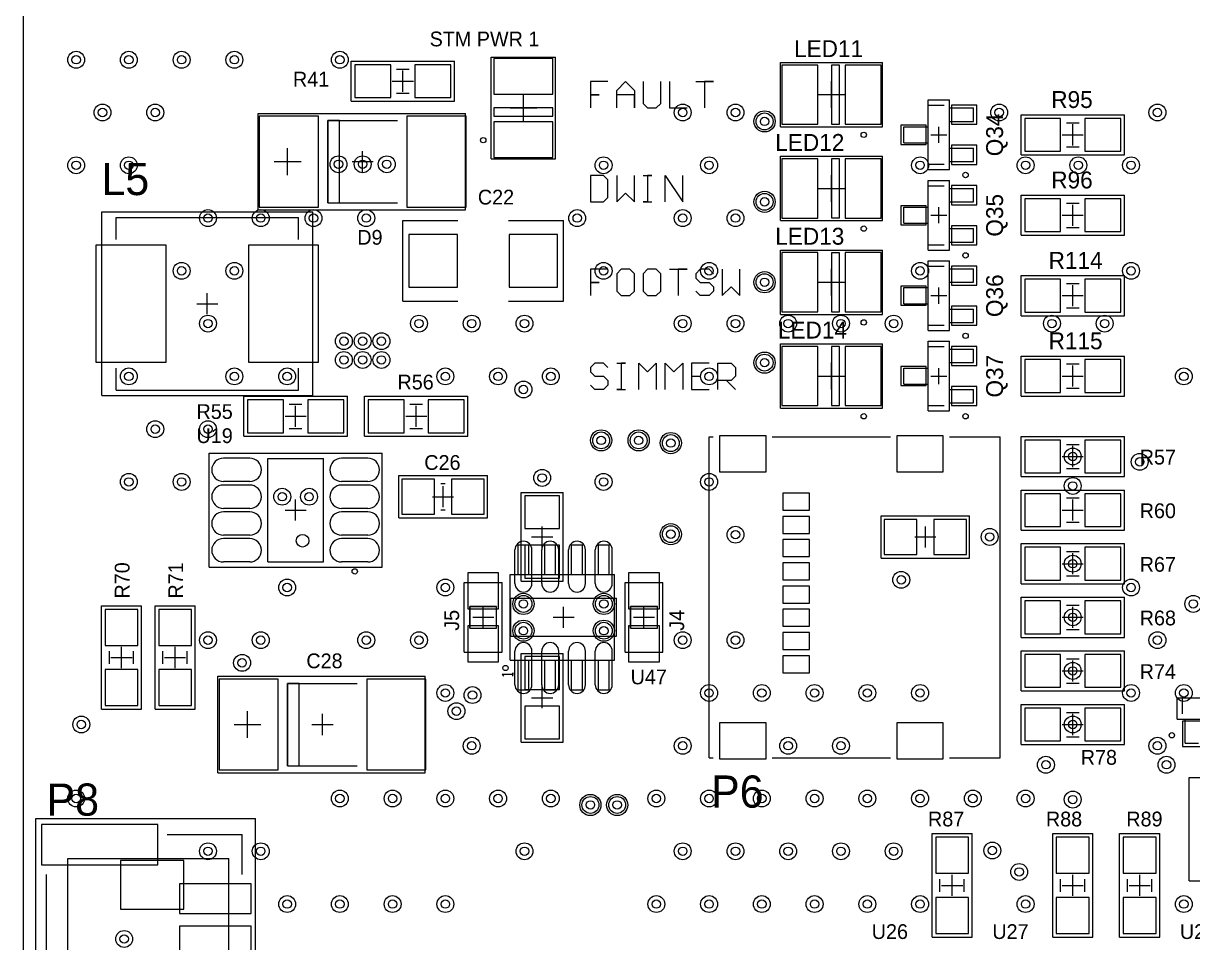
# Model space of a CAD drawing. Header units: millimetres. Extents: x 52 to 245, y 27 to 183.
# Drawn here: x 52.5 to 107.9, y 93.2 to 136.7 of the extents above; entities that cross this region are included whole.
import ezdxf

# ---------------------------------------------------------------- set-up
doc = ezdxf.new("R2010")
doc.units = ezdxf.units.MM
for name, color, linetype in [('BottomSolder', 6, 'Continuous'), ('Mechanical15', 56, 'Continuous'), ('MultiLayer', 9, 'Continuous'), ('TopOverlay', 2, 'Continuous'), ('TopSolder', 216, 'Continuous'), ('ViaHoleLayer', 16, 'Continuous')]:
    doc.layers.add(name, color=color, linetype=linetype)

msp = doc.modelspace()

# ---------------------------------------------------------------- linework, layer by layer
at = {"layer": 'BottomSolder'}
for p, q in [((77.916, 114.347), (76.262, 114.347)), ((76.262, 114.347), (76.262, 112.793)), ((77.916, 112.793), (77.916, 114.347)), ((94.852, 113.222), (93.298, 113.222)), ((93.298, 113.222), (93.298, 111.568)), ((94.852, 111.568), (94.852, 113.222)), ((97.202, 113.222), (95.648, 113.222)), ((95.648, 113.222), (95.648, 111.568)), ((97.202, 111.568), (97.202, 113.222)), ((76.262, 112.793), (77.916, 112.793)), ((77.916, 111.997), (76.262, 111.997)), ((76.262, 111.997), (76.262, 110.443)), ((77.916, 110.443), (77.916, 111.997)), ((93.298, 111.568), (94.852, 111.568)), ((95.648, 111.568), (97.202, 111.568)), ((76.262, 110.443), (77.916, 110.443)), ((76.262, 106.727), (76.262, 105.173)), ((77.916, 106.727), (76.262, 106.727)), ((77.916, 105.173), (77.916, 106.727)), ((76.262, 105.173), (77.916, 105.173)), ((76.262, 104.377), (76.262, 102.823)), ((77.916, 104.377), (76.262, 104.377)), ((77.916, 102.823), (77.916, 104.377)), ((76.262, 102.823), (77.916, 102.823)), ((60.112, 97.067), (57.108, 97.067)), ((57.108, 97.067), (57.108, 94.763)), ((60.112, 94.763), (60.112, 97.067)), ((57.108, 94.763), (60.112, 94.763))]:
    msp.add_line(p, q, dxfattribs=at)
for centre in [(87.63, 132.08), (87.63, 128.27), (87.63, 124.46), (87.63, 120.65), (79.883, 116.967), (81.661, 116.967), (83.185, 116.84), (83.185, 112.522), (76.2, 109.22), (80.01, 109.22), (76.2, 107.95), (80.01, 107.95), (79.375, 99.695), (80.645, 99.695)]:
    msp.add_circle(centre, 0.502, dxfattribs=at)
at = {"layer": 'Mechanical15'}
for p, q in [((52.5, 27), (52.5, 183.5)), ((68.035, 133.035), (68.035, 134.935)), ((68.035, 134.935), (72.935, 134.935)), ((72.935, 133.035), (72.935, 134.935)), ((74.676, 130.302), (74.676, 135.128)), ((74.676, 135.128), (77.724, 135.128)), ((77.724, 130.302), (77.724, 135.128)), ((88.392, 131.826), (88.392, 134.874)), ((88.392, 134.874), (93.218, 134.874)), ((93.218, 131.826), (93.218, 134.874)), ((70.485, 133.485), (70.485, 134.485)), ((69.985, 133.985), (70.985, 133.985)), ((90.805, 132.715), (90.805, 133.985)), ((68.035, 133.035), (72.935, 133.035)), ((76.2, 132.08), (76.2, 133.35)), ((90.17, 133.35), (91.44, 133.35)), ((95.377, 129.794), (95.377, 133.096)), ((95.377, 133.096), (96.393, 133.096)), ((96.393, 129.794), (96.393, 133.096)), ((63.627, 127.889), (63.627, 132.461)), ((63.627, 132.461), (73.455, 132.461)), ((73.455, 127.889), (73.455, 132.461)), ((75.565, 132.715), (76.835, 132.715)), ((96.393, 132.715), (97.536, 132.715)), ((97.536, 132.08), (97.536, 132.715)), ((96.393, 132.08), (97.536, 132.08)), ((99.785, 132.395), (104.685, 132.395)), ((99.785, 130.495), (99.785, 132.395)), ((102.235, 130.945), (102.235, 131.945)), ((104.685, 130.495), (104.685, 132.395)), ((88.392, 131.826), (93.218, 131.826)), ((94.234, 131.826), (95.377, 131.826)), ((94.234, 131.064), (94.234, 131.826)), ((95.504, 131.445), (96.266, 131.445)), ((95.885, 131.064), (95.885, 131.826)), ((101.735, 131.445), (102.735, 131.445)), ((65.024, 129.54), (65.024, 130.81)), ((94.234, 131.064), (95.377, 131.064)), ((96.393, 130.81), (97.536, 130.81)), ((97.536, 130.175), (97.536, 130.81)), ((68.58, 129.675), (68.58, 130.675)), ((74.676, 130.302), (77.724, 130.302)), ((88.392, 127.381), (88.392, 130.429)), ((88.392, 130.429), (93.218, 130.429)), ((93.218, 127.381), (93.218, 130.429)), ((99.785, 130.495), (104.685, 130.495)), ((64.389, 130.175), (65.659, 130.175)), ((68.08, 130.175), (69.08, 130.175)), ((95.377, 129.794), (96.393, 129.794)), ((96.393, 130.175), (97.536, 130.175)), ((90.805, 128.27), (90.805, 129.54)), ((95.377, 129.286), (96.393, 129.286)), ((95.377, 125.984), (95.377, 129.286)), ((96.393, 125.984), (96.393, 129.286)), ((90.17, 128.905), (91.44, 128.905)), ((96.393, 128.905), (97.536, 128.905)), ((97.536, 128.27), (97.536, 128.905)), ((99.785, 128.585), (104.685, 128.585)), ((99.785, 126.685), (99.785, 128.585)), ((104.685, 126.685), (104.685, 128.585)), ((94.234, 127.254), (94.234, 128.016)), ((94.234, 128.016), (95.377, 128.016)), ((95.885, 127.254), (95.885, 128.016)), ((96.393, 128.27), (97.536, 128.27)), ((102.235, 127.135), (102.235, 128.135)), ((56.214, 119.094), (56.214, 127.794)), ((56.214, 127.794), (66.214, 127.794)), ((63.627, 127.889), (73.455, 127.889)), ((66.214, 119.094), (66.214, 127.794)), ((95.504, 127.635), (96.266, 127.635)), ((101.735, 127.635), (102.735, 127.635)), ((88.392, 127.381), (93.218, 127.381)), ((94.234, 127.254), (95.377, 127.254)), ((96.393, 127), (97.536, 127)), ((97.536, 126.365), (97.536, 127)), ((96.393, 126.365), (97.536, 126.365)), ((99.785, 126.685), (104.685, 126.685)), ((88.392, 122.936), (88.392, 125.984)), ((88.392, 125.984), (93.218, 125.984)), ((93.218, 122.936), (93.218, 125.984)), ((95.377, 125.984), (96.393, 125.984)), ((95.377, 122.174), (95.377, 125.476)), ((95.377, 125.476), (96.393, 125.476)), ((96.393, 122.174), (96.393, 125.476)), ((90.805, 123.825), (90.805, 125.095)), ((96.393, 125.095), (97.536, 125.095)), ((97.536, 124.46), (97.536, 125.095)), ((99.785, 124.775), (104.685, 124.775)), ((99.785, 122.875), (99.785, 124.775)), ((104.685, 122.875), (104.685, 124.775)), ((90.17, 124.46), (91.44, 124.46)), ((94.234, 124.206), (95.377, 124.206)), ((94.234, 123.444), (94.234, 124.206)), ((95.885, 123.444), (95.885, 124.206)), ((96.393, 124.46), (97.536, 124.46)), ((102.235, 123.325), (102.235, 124.325)), ((61.214, 122.944), (61.214, 123.944)), ((95.504, 123.825), (96.266, 123.825)), ((101.735, 123.825), (102.735, 123.825)), ((60.714, 123.444), (61.714, 123.444)), ((94.234, 123.444), (95.377, 123.444)), ((96.393, 123.19), (97.536, 123.19)), ((97.536, 122.555), (97.536, 123.19)), ((88.392, 122.936), (93.218, 122.936)), ((96.393, 122.555), (97.536, 122.555)), ((99.785, 122.875), (104.685, 122.875)), ((95.377, 122.174), (96.393, 122.174)), ((88.392, 118.491), (88.392, 121.539)), ((88.392, 121.539), (93.218, 121.539)), ((93.218, 118.491), (93.218, 121.539)), ((95.377, 121.666), (96.393, 121.666)), ((95.377, 118.364), (95.377, 121.666)), ((96.393, 118.364), (96.393, 121.666)), ((96.393, 121.285), (97.536, 121.285)), ((97.536, 120.65), (97.536, 121.285)), ((99.785, 120.965), (104.685, 120.965)), ((99.785, 119.065), (99.785, 120.965)), ((104.685, 119.065), (104.685, 120.965)), ((90.805, 119.38), (90.805, 120.65)), ((94.234, 119.634), (94.234, 120.396)), ((94.234, 120.396), (95.377, 120.396)), ((95.885, 119.634), (95.885, 120.396)), ((96.393, 120.65), (97.536, 120.65)), ((102.235, 119.515), (102.235, 120.515)), ((90.17, 120.015), (91.44, 120.015)), ((95.504, 120.015), (96.266, 120.015)), ((101.735, 120.015), (102.735, 120.015)), ((94.234, 119.634), (95.377, 119.634)), ((96.393, 119.38), (97.536, 119.38)), ((97.536, 118.745), (97.536, 119.38)), ((56.214, 119.094), (66.214, 119.094)), ((62.955, 117.16), (62.955, 119.06)), ((62.955, 119.06), (67.855, 119.06)), ((65.405, 117.61), (65.405, 118.61)), ((67.855, 117.16), (67.855, 119.06)), ((68.67, 117.16), (68.67, 119.06)), ((68.67, 119.06), (73.57, 119.06)), ((71.12, 117.61), (71.12, 118.61)), ((73.57, 117.16), (73.57, 119.06)), ((96.393, 118.745), (97.536, 118.745)), ((99.785, 119.065), (104.685, 119.065)), ((64.905, 118.11), (65.905, 118.11)), ((70.62, 118.11), (71.62, 118.11)), ((88.392, 118.491), (93.218, 118.491)), ((95.377, 118.364), (96.393, 118.364)), ((62.955, 117.16), (67.855, 117.16)), ((68.67, 117.16), (73.57, 117.16)), ((99.785, 115.255), (99.785, 117.155)), ((99.785, 117.155), (104.685, 117.155)), ((104.685, 115.255), (104.685, 117.155)), ((102.235, 115.705), (102.235, 116.705)), ((61.305, 110.965), (61.305, 116.365)), ((61.305, 116.365), (69.505, 116.365)), ((69.505, 110.965), (69.505, 116.365)), ((101.735, 116.205), (102.735, 116.205)), ((70.29, 115.3), (74.49, 115.3)), ((70.29, 113.3), (70.29, 115.3)), ((74.49, 113.3), (74.49, 115.3)), ((72.39, 113.8), (72.39, 114.8)), ((99.785, 115.255), (104.685, 115.255)), ((65.405, 113.165), (65.405, 114.165)), ((71.89, 114.3), (72.89, 114.3)), ((76.089, 114.495), (78.089, 114.495)), ((76.089, 110.295), (76.089, 114.495)), ((78.089, 110.295), (78.089, 114.495)), ((99.785, 112.715), (99.785, 114.615)), ((99.785, 114.615), (104.685, 114.615)), ((102.235, 113.165), (102.235, 114.165)), ((104.685, 112.715), (104.685, 114.615)), ((64.905, 113.665), (65.905, 113.665)), ((101.735, 113.665), (102.735, 113.665)), ((70.29, 113.3), (74.49, 113.3)), ((93.15, 113.395), (97.35, 113.395)), ((93.15, 111.395), (93.15, 113.395)), ((97.35, 111.395), (97.35, 113.395)), ((77.089, 111.895), (77.089, 112.895)), ((95.25, 111.895), (95.25, 112.895)), ((99.785, 112.715), (104.685, 112.715)), ((75.946, 112.014), (76.454, 112.014)), ((75.946, 110.617), (75.946, 112.014)), ((76.454, 110.617), (76.454, 112.014)), ((76.589, 112.395), (77.589, 112.395)), ((77.216, 112.014), (77.724, 112.014)), ((77.216, 110.617), (77.216, 112.014)), ((77.724, 110.617), (77.724, 112.014)), ((78.486, 112.014), (78.994, 112.014)), ((78.486, 110.617), (78.486, 112.014)), ((78.994, 110.617), (78.994, 112.014)), ((79.756, 112.014), (80.264, 112.014)), ((79.756, 110.617), (79.756, 112.014)), ((80.264, 110.617), (80.264, 112.014)), ((94.75, 112.395), (95.75, 112.395)), ((99.785, 110.175), (99.785, 112.075)), ((99.785, 112.075), (104.685, 112.075)), ((104.685, 110.175), (104.685, 112.075)), ((93.15, 111.395), (97.35, 111.395)), ((102.235, 110.625), (102.235, 111.625)), ((61.305, 110.965), (69.505, 110.965)), ((101.735, 111.125), (102.735, 111.125)), ((75.565, 106.553), (75.565, 110.617)), ((75.565, 110.617), (80.518, 110.617)), ((76.089, 110.295), (78.089, 110.295)), ((80.518, 106.553), (80.518, 110.617)), ((73.395, 110.235), (75.195, 110.235)), ((73.395, 106.935), (73.395, 110.235)), ((75.195, 106.935), (75.195, 110.235)), ((81.015, 110.235), (82.815, 110.235)), ((81.015, 106.935), (81.015, 110.235)), ((82.815, 106.935), (82.815, 110.235)), ((99.785, 110.175), (104.685, 110.175)), ((99.785, 107.635), (99.785, 109.535)), ((99.785, 109.535), (104.685, 109.535)), ((104.685, 107.635), (104.685, 109.535)), ((56.2, 109.13), (58.1, 109.13)), ((56.2, 104.23), (56.2, 109.13)), ((58.1, 104.23), (58.1, 109.13)), ((58.74, 109.13), (60.64, 109.13)), ((58.74, 104.23), (58.74, 109.13)), ((60.64, 104.23), (60.64, 109.13)), ((74.295, 108.085), (74.295, 109.085)), ((78.105, 108.085), (78.105, 109.085)), ((81.915, 108.085), (81.915, 109.085)), ((102.235, 108.085), (102.235, 109.085)), ((73.795, 108.585), (74.795, 108.585)), ((77.605, 108.585), (78.605, 108.585)), ((81.415, 108.585), (82.415, 108.585)), ((101.735, 108.585), (102.735, 108.585)), ((99.785, 107.635), (104.685, 107.635)), ((57.15, 106.18), (57.15, 107.18)), ((59.69, 106.18), (59.69, 107.18)), ((99.785, 105.095), (99.785, 106.995)), ((99.785, 106.995), (104.685, 106.995)), ((104.685, 105.095), (104.685, 106.995)), ((56.65, 106.68), (57.65, 106.68)), ((59.19, 106.68), (60.19, 106.68)), ((73.395, 106.935), (75.195, 106.935)), ((75.565, 106.553), (80.518, 106.553)), ((75.946, 105.156), (75.946, 106.553)), ((76.089, 106.875), (78.089, 106.875)), ((76.089, 102.675), (76.089, 106.875)), ((76.454, 105.156), (76.454, 106.553)), ((77.216, 105.156), (77.216, 106.553)), ((77.724, 105.156), (77.724, 106.553)), ((78.089, 102.675), (78.089, 106.875)), ((78.486, 105.156), (78.486, 106.553)), ((78.994, 105.156), (78.994, 106.553)), ((79.756, 105.156), (79.756, 106.553)), ((80.264, 105.156), (80.264, 106.553)), ((81.015, 106.935), (82.815, 106.935)), ((102.235, 105.545), (102.235, 106.545)), ((75.692, 105.874), (75.192, 105.874)), ((75.192, 105.874), (75.275, 105.791)), ((75.692, 105.791), (75.692, 105.958)), ((75.692, 105.958), (75.692, 105.874)), ((101.735, 106.045), (102.735, 106.045)), ((61.722, 105.791), (71.55, 105.791)), ((61.722, 101.219), (61.722, 105.791)), ((71.55, 101.219), (71.55, 105.791)), ((75.946, 105.156), (76.454, 105.156)), ((76.589, 104.775), (77.589, 104.775)), ((77.089, 104.275), (77.089, 105.275)), ((77.216, 105.156), (77.724, 105.156)), ((78.486, 105.156), (78.994, 105.156)), ((79.756, 105.156), (80.264, 105.156)), ((99.785, 105.095), (104.685, 105.095)), ((107.188, 104.775), (110.49, 104.775)), ((107.188, 103.759), (107.188, 104.775)), ((56.2, 104.23), (58.1, 104.23)), ((58.74, 104.23), (60.64, 104.23)), ((99.785, 102.555), (99.785, 104.455)), ((99.785, 104.455), (104.685, 104.455)), ((104.685, 102.555), (104.685, 104.455)), ((63.119, 102.87), (63.119, 104.14)), ((66.675, 103.005), (66.675, 104.005)), ((102.235, 103.005), (102.235, 104.005)), ((107.188, 103.759), (110.49, 103.759)), ((107.569, 102.616), (107.569, 103.759)), ((62.484, 103.505), (63.754, 103.505)), ((66.175, 103.505), (67.175, 103.505)), ((101.735, 103.505), (102.735, 103.505)), ((76.089, 102.675), (78.089, 102.675)), ((99.785, 102.555), (104.685, 102.555)), ((107.569, 102.616), (108.204, 102.616)), ((61.722, 101.219), (71.55, 101.219)), ((107.762, 101.002), (109.662, 101.002)), ((107.762, 96.102), (107.762, 101.002)), ((53.086, 99.06), (63.5, 99.06)), ((53.086, 77.47), (53.086, 99.06)), ((63.5, 77.47), (63.5, 99.06)), ((95.569, 98.335), (97.469, 98.335)), ((95.569, 93.435), (95.569, 98.335)), ((97.469, 93.435), (97.469, 98.335)), ((101.285, 98.335), (103.185, 98.335)), ((101.285, 93.435), (101.285, 98.335)), ((103.185, 93.435), (103.185, 98.335)), ((104.459, 98.335), (106.359, 98.335)), ((104.459, 93.435), (104.459, 98.335)), ((106.359, 93.435), (106.359, 98.335)), ((54.61, 79.375), (54.61, 97.155)), ((54.61, 97.155), (62.23, 97.155)), ((62.23, 79.375), (62.23, 97.155)), ((96.019, 95.885), (97.019, 95.885)), ((96.519, 95.385), (96.519, 96.385)), ((101.735, 95.885), (102.735, 95.885)), ((102.235, 95.385), (102.235, 96.385)), ((104.909, 95.885), (105.909, 95.885)), ((105.409, 95.385), (105.409, 96.385)), ((107.762, 96.102), (109.662, 96.102)), ((95.569, 93.435), (97.469, 93.435)), ((101.285, 93.435), (103.185, 93.435)), ((104.459, 93.435), (106.359, 93.435))]:
    msp.add_line(p, q, dxfattribs=at)
at = {"layer": 'MultiLayer'}
for centre in [(55, 135), (57.5, 135), (60, 135), (62.5, 135), (67.5, 135), (56.25, 132.5), (58.75, 132.5), (83.75, 132.5), (86.25, 132.5), (87.63, 132.08), (98.75, 132.5), (106.25, 132.5), (55, 130), (57.5, 130), (67.437, 130.048), (68.58, 130.048), (69.723, 130.048), (80, 130), (85, 130), (95, 130), (100, 130), (102.5, 130), (105, 130), (87.63, 128.27), (61.25, 127.5), (63.75, 127.5), (66.25, 127.5), (68.75, 127.5), (78.75, 127.5), (83.75, 127.5), (86.25, 127.5), (60, 125), (62.5, 125), (80, 125), (85, 125), (95, 125), (105, 125), (87.63, 124.46), (61.25, 122.5), (71.25, 122.5), (73.75, 122.5), (76.25, 122.5), (83.75, 122.5), (86.25, 122.5), (88.75, 122.5), (91.25, 122.5), (93.75, 122.5), (101.25, 122.5), (103.75, 122.5), (67.691, 121.666), (68.58, 121.666), (69.469, 121.666), (67.691, 120.777), (68.58, 120.777), (69.469, 120.777), (87.63, 120.65), (57.5, 120), (62.5, 120), (65, 120), (72.5, 120), (75, 120), (77.5, 120), (85, 120), (107.5, 120), (76.2, 119.38), (58.75, 117.5), (61.25, 117.5), (79.883, 116.967), (81.661, 116.967), (83.185, 116.84), (102.235, 116.205), (105.41, 115.951), (57.5, 115), (60, 115), (77.089, 115.189), (80, 115), (85, 115), (102.235, 114.808), (64.77, 114.3), (66.04, 114.3), (83.185, 112.522), (86.25, 112.5), (98.298, 112.395), (102.235, 111.125), (65, 110), (72.5, 110), (94.107, 110.363), (105, 110), (76.2, 109.22), (80.01, 109.22), (107.95, 109.22), (102.235, 108.585), (76.2, 107.95), (80.01, 107.95), (61.25, 107.5), (63.75, 107.5), (68.75, 107.5), (71.25, 107.5), (83.75, 107.5), (86.25, 107.5), (106.25, 107.5), (62.865, 106.426), (102.235, 106.045), (72.5, 105), (73.787, 104.902), (85, 105), (87.5, 105), (90, 105), (92.5, 105), (95, 105), (105, 105), (107.5, 105), (73.025, 104.14), (55.245, 103.505), (102.235, 103.505), (73.75, 102.5), (83.75, 102.5), (88.75, 102.5), (91.25, 102.5), (106.25, 102.5), (100.965, 101.6), (106.68, 101.6), (55, 100), (67.5, 100), (70, 100), (72.5, 100), (75, 100), (77.5, 100), (82.5, 100), (85, 100), (87.5, 100), (90, 100), (92.5, 100), (95, 100), (97.5, 100), (100, 100), (102.235, 99.949), (79.375, 99.695), (80.645, 99.695), (61.25, 97.5), (63.75, 97.5), (76.25, 97.5), (83.75, 97.5), (86.25, 97.5), (88.75, 97.5), (91.25, 97.5), (93.75, 97.5), (98.425, 97.536), (99.695, 96.52), (65, 95), (67.5, 95), (70, 95), (72.5, 95), (82.5, 95), (85, 95), (87.5, 95), (90, 95), (92.5, 95), (95, 95), (100, 95), (107.5, 95), (57.277, 93.345)]:
    msp.add_circle(centre, 0.4, dxfattribs=at)
at = {"layer": 'TopOverlay'}
for p, q in [((91.186, 134.747), (90.805, 134.747)), ((90.805, 134.747), (90.805, 131.953)), ((91.186, 131.953), (91.186, 134.747)), ((70.185, 134.56), (70.785, 134.56)), ((80.208, 133.965), (79.375, 133.965)), ((79.375, 133.965), (79.375, 133.34)), ((80.625, 133.548), (81.041, 133.965)), ((81.041, 133.965), (81.458, 133.548)), ((81.874, 133.965), (81.874, 132.923)), ((82.707, 132.923), (82.707, 133.965)), ((83.124, 133.965), (83.124, 132.715)), ((84.373, 133.965), (85.206, 133.965)), ((85.206, 133.965), (84.79, 133.965)), ((84.79, 133.965), (84.79, 132.715)), ((70.185, 133.41), (70.785, 133.41)), ((79.375, 133.34), (79.792, 133.34)), ((79.792, 133.34), (79.375, 133.34)), ((79.375, 133.34), (79.375, 132.715)), ((80.625, 132.715), (80.625, 133.548)), ((81.458, 133.34), (80.625, 133.34)), ((81.458, 133.548), (81.458, 132.715)), ((81.458, 132.715), (81.458, 133.34)), ((77.597, 132.715), (74.803, 132.715)), ((74.803, 132.715), (74.803, 132.334)), ((77.597, 132.334), (77.597, 132.715)), ((81.874, 132.923), (82.082, 132.715)), ((82.082, 132.715), (82.499, 132.715)), ((82.499, 132.715), (82.707, 132.923)), ((83.124, 132.715), (83.957, 132.715)), ((95.377, 132.842), (96.139, 132.842)), ((95.377, 132.207), (95.377, 132.842)), ((66.93, 132.125), (70.23, 132.125)), ((66.93, 128.225), (66.93, 132.125)), ((66.93, 132.125), (66.93, 128.225)), ((67.48, 132.125), (66.93, 132.125)), ((67.48, 128.225), (67.48, 132.125)), ((74.803, 132.334), (77.597, 132.334)), ((90.805, 131.953), (91.186, 131.953)), ((101.935, 132.02), (102.535, 132.02)), ((101.935, 130.87), (102.535, 130.87)), ((91.186, 130.302), (90.805, 130.302)), ((90.805, 130.302), (90.805, 127.508)), ((91.186, 127.508), (91.186, 130.302)), ((95.377, 130.048), (95.377, 130.556)), ((95.377, 130.048), (96.139, 130.048)), ((79.375, 129.52), (79.375, 128.27)), ((80, 129.52), (79.375, 129.52)), ((80.208, 129.311), (80, 129.52)), ((80.208, 128.478), (80.208, 129.311)), ((80.625, 129.52), (80.625, 128.27)), ((81.458, 128.27), (81.458, 129.52)), ((81.874, 129.52), (82.291, 129.52)), ((82.291, 129.52), (82.082, 129.52)), ((82.082, 129.52), (82.082, 128.27)), ((82.916, 128.27), (82.916, 129.52)), ((82.916, 129.52), (83.749, 128.27)), ((83.749, 128.27), (83.749, 129.52)), ((80.625, 128.27), (81.041, 128.687)), ((81.041, 128.687), (81.458, 128.27)), ((95.377, 128.397), (95.377, 129.032)), ((95.377, 129.032), (96.139, 129.032)), ((66.93, 128.225), (70.23, 128.225)), ((66.93, 128.225), (67.48, 128.225)), ((79.375, 128.27), (80, 128.27)), ((80, 128.27), (80.208, 128.478)), ((82.082, 128.27), (81.874, 128.27)), ((81.874, 128.27), (82.291, 128.27)), ((101.935, 128.21), (102.535, 128.21)), ((56.894, 127.534), (65.534, 127.534)), ((56.894, 127.534), (56.896, 127.532)), ((56.896, 126.492), (56.896, 127.532)), ((65.532, 127.532), (65.534, 127.534)), ((65.532, 126.492), (65.532, 127.532)), ((90.805, 127.508), (91.186, 127.508)), ((70.485, 123.571), (70.485, 127.381)), ((70.485, 127.381), (73.095, 127.381)), ((75.495, 127.381), (78.105, 127.381)), ((78.105, 123.571), (78.105, 127.381)), ((101.935, 127.06), (102.535, 127.06)), ((95.377, 126.238), (95.377, 126.746)), ((91.186, 125.857), (90.805, 125.857)), ((90.805, 125.857), (90.805, 123.063)), ((91.186, 123.063), (91.186, 125.857)), ((95.377, 126.238), (96.139, 126.238)), ((80.208, 125.075), (79.375, 125.075)), ((79.375, 125.075), (79.375, 124.45)), ((80.833, 125.075), (80.625, 124.866)), ((80.625, 124.866), (80.625, 124.033)), ((81.249, 125.075), (80.833, 125.075)), ((81.458, 124.866), (81.249, 125.075)), ((81.458, 124.033), (81.458, 124.866)), ((82.082, 125.075), (81.874, 124.866)), ((81.874, 124.866), (81.874, 124.033)), ((82.499, 125.075), (82.082, 125.075)), ((82.707, 124.866), (82.499, 125.075)), ((82.707, 124.033), (82.707, 124.866)), ((83.124, 125.075), (83.957, 125.075)), ((83.957, 125.075), (83.54, 125.075)), ((83.54, 125.075), (83.54, 123.825)), ((84.582, 125.075), (84.373, 124.866)), ((84.373, 124.866), (84.373, 124.658)), ((84.998, 125.075), (84.582, 125.075)), ((85.206, 124.866), (84.998, 125.075)), ((85.623, 125.075), (85.623, 123.825)), ((86.456, 123.825), (86.456, 125.075)), ((95.377, 125.222), (96.139, 125.222)), ((95.377, 124.587), (95.377, 125.222)), ((79.375, 124.45), (79.792, 124.45)), ((79.792, 124.45), (79.375, 124.45)), ((79.375, 124.45), (79.375, 123.825)), ((84.373, 124.658), (84.582, 124.45)), ((84.582, 124.45), (84.998, 124.45)), ((84.998, 124.45), (85.206, 124.242)), ((85.206, 124.242), (85.206, 124.033)), ((85.623, 123.825), (86.04, 124.242)), ((86.04, 124.242), (86.456, 123.825)), ((101.935, 124.4), (102.535, 124.4)), ((80.625, 124.033), (80.833, 123.825)), ((80.833, 123.825), (81.249, 123.825)), ((81.249, 123.825), (81.458, 124.033)), ((81.874, 124.033), (82.082, 123.825)), ((82.082, 123.825), (82.499, 123.825)), ((82.499, 123.825), (82.707, 124.033)), ((84.582, 123.825), (84.373, 124.033)), ((84.998, 123.825), (84.582, 123.825)), ((85.206, 124.033), (84.998, 123.825)), ((70.485, 123.571), (73.095, 123.571)), ((75.495, 123.571), (78.105, 123.571)), ((90.805, 123.063), (91.186, 123.063)), ((101.935, 123.25), (102.535, 123.25)), ((95.377, 122.428), (95.377, 122.936)), ((95.377, 122.428), (96.139, 122.428)), ((91.186, 121.412), (90.805, 121.412)), ((90.805, 121.412), (90.805, 118.618)), ((91.186, 118.618), (91.186, 121.412)), ((95.377, 120.777), (95.377, 121.412)), ((95.377, 121.412), (96.139, 121.412)), ((56.896, 119.356), (56.896, 120.396)), ((65.532, 120.396), (65.534, 120.394)), ((65.534, 119.354), (65.534, 120.394)), ((79.583, 120.63), (79.375, 120.421)), ((79.375, 120.421), (79.375, 120.213)), ((80, 120.63), (79.583, 120.63)), ((80.208, 120.421), (80, 120.63)), ((80.625, 120.63), (81.041, 120.63)), ((81.041, 120.63), (80.833, 120.63)), ((80.833, 120.63), (80.833, 119.38)), ((81.666, 119.38), (81.666, 120.63)), ((81.666, 120.63), (82.082, 120.213)), ((82.082, 120.213), (82.499, 120.63)), ((82.499, 120.63), (82.499, 119.38)), ((82.916, 119.38), (82.916, 120.63)), ((82.916, 120.63), (83.332, 120.213)), ((83.332, 120.213), (83.749, 120.63)), ((83.749, 120.63), (83.749, 119.38)), ((84.998, 120.63), (84.165, 120.63)), ((84.165, 120.63), (84.165, 119.38)), ((85.415, 119.38), (85.415, 120.63)), ((85.415, 120.63), (86.04, 120.63)), ((86.04, 120.63), (86.248, 120.421)), ((86.248, 120.421), (86.248, 120.005)), ((101.935, 120.59), (102.535, 120.59)), ((79.375, 120.213), (79.583, 120.005)), ((79.583, 120.005), (80, 120.005)), ((80, 120.005), (80.208, 119.797)), ((80.208, 119.797), (80.208, 119.588)), ((84.165, 120.005), (84.582, 120.005)), ((86.04, 119.797), (85.415, 119.797)), ((85.831, 119.797), (86.248, 119.38)), ((86.248, 120.005), (86.04, 119.797)), ((56.894, 119.354), (56.896, 119.356)), ((56.894, 119.354), (65.534, 119.354)), ((79.583, 119.38), (79.375, 119.588)), ((80, 119.38), (79.583, 119.38)), ((80.208, 119.588), (80, 119.38)), ((80.833, 119.38), (80.625, 119.38)), ((80.625, 119.38), (81.041, 119.38)), ((84.165, 119.38), (84.998, 119.38)), ((101.935, 119.44), (102.535, 119.44)), ((65.105, 118.685), (65.705, 118.685)), ((70.82, 118.685), (71.42, 118.685)), ((90.805, 118.618), (91.186, 118.618)), ((95.377, 118.618), (95.377, 119.126)), ((95.377, 118.618), (96.139, 118.618)), ((65.105, 117.535), (65.705, 117.535)), ((70.82, 117.535), (71.42, 117.535)), ((84.996, 117.132), (85.196, 117.132)), ((84.996, 101.932), (84.996, 117.132)), ((87.996, 117.132), (93.596, 117.132)), ((96.396, 117.132), (98.796, 117.132)), ((98.796, 101.932), (98.796, 117.132)), ((101.935, 116.78), (102.535, 116.78)), ((64.08, 111.215), (64.08, 116.115)), ((64.08, 116.115), (66.73, 116.115)), ((66.73, 111.215), (66.73, 116.115)), ((101.935, 115.63), (102.535, 115.63)), ((72.29, 114.925), (72.49, 114.925)), ((101.935, 114.24), (102.535, 114.24)), ((72.29, 113.675), (72.49, 113.675)), ((101.935, 113.09), (102.535, 113.09)), ((101.935, 111.7), (102.535, 111.7)), ((64.08, 111.215), (66.73, 111.215)), ((101.935, 110.55), (102.535, 110.55)), ((75.605, 107.685), (75.605, 109.485)), ((75.605, 109.485), (80.605, 109.485)), ((80.605, 107.685), (80.605, 109.485)), ((101.935, 109.16), (102.535, 109.16)), ((75.605, 107.685), (80.605, 107.685)), ((101.935, 108.01), (102.535, 108.01)), ((56.575, 106.38), (56.575, 106.98)), ((57.725, 106.38), (57.725, 106.98)), ((59.115, 106.38), (59.115, 106.98)), ((60.265, 106.38), (60.265, 106.98)), ((101.935, 106.62), (102.535, 106.62)), ((65.025, 101.555), (65.025, 105.455)), ((65.025, 105.455), (68.325, 105.455)), ((65.025, 105.455), (65.025, 101.555)), ((65.575, 105.455), (65.025, 105.455)), ((65.575, 101.555), (65.575, 105.455)), ((101.935, 105.47), (102.535, 105.47)), ((107.442, 104.775), (107.95, 104.775)), ((107.442, 104.013), (107.442, 104.775)), ((101.935, 104.08), (102.535, 104.08)), ((101.935, 102.93), (102.535, 102.93)), ((65.025, 101.555), (68.325, 101.555)), ((65.025, 101.555), (65.575, 101.555)), ((84.996, 101.932), (85.196, 101.932)), ((87.996, 101.932), (93.596, 101.932)), ((96.396, 101.932), (98.796, 101.932)), ((59.309, 98.298), (62.865, 98.298)), ((62.865, 96.393), (62.865, 98.298)), ((53.594, 80.137), (53.594, 96.393)), ((95.944, 95.585), (95.944, 96.185)), ((97.094, 95.585), (97.094, 96.185)), ((101.66, 95.585), (101.66, 96.185)), ((102.81, 95.585), (102.81, 96.185)), ((104.834, 95.585), (104.834, 96.185)), ((105.984, 95.585), (105.984, 96.185))]:
    msp.add_line(p, q, dxfattribs=at)
for centre, radius in [((92.329, 131.445), 0.127), ((74.295, 131.191), 0.127), ((97.155, 129.54), 0.127), ((92.329, 127), 0.127), ((97.155, 125.73), 0.127), ((92.329, 122.555), 0.127), ((97.155, 121.92), 0.127), ((92.329, 118.11), 0.127), ((97.155, 118.11), 0.127), ((65.73, 112.215), 0.3), ((68.205, 110.76), 0.125), ((75.35, 106.185), 0.125), ((106.934, 102.997), 0.127)]:
    msp.add_circle(centre, radius, dxfattribs=at)
at = {"layer": 'TopSolder'}
for p, q in [((69.912, 134.762), (68.208, 134.762)), ((68.208, 134.762), (68.208, 133.208)), ((69.912, 133.208), (69.912, 134.762)), ((72.762, 134.762), (71.058, 134.762)), ((71.058, 134.762), (71.058, 133.208)), ((72.762, 133.208), (72.762, 134.762)), ((77.602, 135.067), (74.798, 135.067)), ((74.798, 135.067), (74.798, 133.363)), ((77.602, 133.363), (77.602, 135.067)), ((90.157, 134.752), (88.453, 134.752)), ((88.453, 134.752), (88.453, 131.948)), ((90.157, 131.948), (90.157, 134.752)), ((93.157, 134.752), (91.453, 134.752)), ((91.453, 134.752), (91.453, 131.948)), ((93.157, 131.948), (93.157, 134.752)), ((68.208, 133.208), (69.912, 133.208)), ((71.058, 133.208), (72.762, 133.208)), ((74.798, 133.363), (77.602, 133.363)), ((97.687, 132.847), (96.483, 132.847)), ((96.483, 132.847), (96.483, 131.943)), ((97.687, 131.943), (97.687, 132.847)), ((66.482, 132.327), (63.678, 132.327)), ((63.678, 132.327), (63.678, 128.023)), ((66.482, 128.023), (66.482, 132.327)), ((73.482, 132.327), (70.678, 132.327)), ((70.678, 132.327), (70.678, 128.023)), ((73.482, 128.023), (73.482, 132.327)), ((77.602, 132.067), (74.798, 132.067)), ((74.798, 132.067), (74.798, 130.363)), ((77.602, 130.363), (77.602, 132.067)), ((88.453, 131.948), (90.157, 131.948)), ((91.453, 131.948), (93.157, 131.948)), ((95.287, 131.897), (94.083, 131.897)), ((94.083, 131.897), (94.083, 130.993)), ((95.287, 130.993), (95.287, 131.897)), ((96.483, 131.943), (97.687, 131.943)), ((101.662, 132.222), (99.958, 132.222)), ((99.958, 132.222), (99.958, 130.668)), ((101.662, 130.668), (101.662, 132.222)), ((104.512, 132.222), (102.808, 132.222)), ((102.808, 132.222), (102.808, 130.668)), ((104.512, 130.668), (104.512, 132.222)), ((94.083, 130.993), (95.287, 130.993)), ((97.687, 130.947), (96.483, 130.947)), ((96.483, 130.947), (96.483, 130.043)), ((97.687, 130.043), (97.687, 130.947)), ((74.798, 130.363), (77.602, 130.363)), ((90.157, 130.307), (88.453, 130.307)), ((88.453, 130.307), (88.453, 127.503)), ((90.157, 127.503), (90.157, 130.307)), ((93.157, 130.307), (91.453, 130.307)), ((91.453, 130.307), (91.453, 127.503)), ((93.157, 127.503), (93.157, 130.307)), ((99.958, 130.668), (101.662, 130.668)), ((102.808, 130.668), (104.512, 130.668)), ((96.483, 130.043), (97.687, 130.043)), ((97.687, 129.037), (96.483, 129.037)), ((96.483, 129.037), (96.483, 128.133)), ((97.687, 128.133), (97.687, 129.037)), ((63.678, 128.023), (66.482, 128.023)), ((70.678, 128.023), (73.482, 128.023)), ((95.287, 128.087), (94.083, 128.087)), ((94.083, 128.087), (94.083, 127.183)), ((95.287, 127.183), (95.287, 128.087)), ((96.483, 128.133), (97.687, 128.133)), ((101.662, 128.412), (99.958, 128.412)), ((99.958, 128.412), (99.958, 126.858)), ((101.662, 126.858), (101.662, 128.412)), ((104.512, 128.412), (102.808, 128.412)), ((102.808, 128.412), (102.808, 126.858)), ((104.512, 126.858), (104.512, 128.412)), ((88.453, 127.503), (90.157, 127.503)), ((91.453, 127.503), (93.157, 127.503)), ((94.083, 127.183), (95.287, 127.183)), ((97.687, 127.137), (96.483, 127.137)), ((96.483, 127.137), (96.483, 126.233)), ((97.687, 126.233), (97.687, 127.137)), ((73.072, 126.728), (70.768, 126.728)), ((70.768, 126.728), (70.768, 124.224)), ((73.072, 124.224), (73.072, 126.728)), ((77.822, 126.728), (75.518, 126.728)), ((75.518, 126.728), (75.518, 124.224)), ((77.822, 124.224), (77.822, 126.728)), ((99.958, 126.858), (101.662, 126.858)), ((102.808, 126.858), (104.512, 126.858)), ((59.265, 126.213), (55.937, 126.213)), ((55.937, 126.213), (55.937, 120.675)), ((59.265, 120.675), (59.265, 126.213)), ((66.491, 126.213), (63.163, 126.213)), ((63.163, 126.213), (63.163, 120.675)), ((66.491, 120.675), (66.491, 126.213)), ((90.157, 125.862), (88.453, 125.862)), ((88.453, 125.862), (88.453, 123.058)), ((90.157, 123.058), (90.157, 125.862)), ((93.157, 125.862), (91.453, 125.862)), ((91.453, 125.862), (91.453, 123.058)), ((93.157, 123.058), (93.157, 125.862)), ((96.483, 126.233), (97.687, 126.233)), ((97.687, 125.227), (96.483, 125.227)), ((96.483, 125.227), (96.483, 124.323)), ((97.687, 124.323), (97.687, 125.227)), ((70.768, 124.224), (73.072, 124.224)), ((75.518, 124.224), (77.822, 124.224)), ((95.287, 124.277), (94.083, 124.277)), ((94.083, 124.277), (94.083, 123.373)), ((95.287, 123.373), (95.287, 124.277)), ((96.483, 124.323), (97.687, 124.323)), ((101.662, 124.602), (99.958, 124.602)), ((99.958, 124.602), (99.958, 123.048)), ((101.662, 123.048), (101.662, 124.602)), ((104.512, 124.602), (102.808, 124.602)), ((102.808, 124.602), (102.808, 123.048)), ((104.512, 123.048), (104.512, 124.602)), ((88.453, 123.058), (90.157, 123.058)), ((91.453, 123.058), (93.157, 123.058)), ((94.083, 123.373), (95.287, 123.373)), ((97.687, 123.327), (96.483, 123.327)), ((96.483, 123.327), (96.483, 122.423)), ((97.687, 122.423), (97.687, 123.327)), ((99.958, 123.048), (101.662, 123.048)), ((102.808, 123.048), (104.512, 123.048)), ((96.483, 122.423), (97.687, 122.423)), ((90.157, 121.417), (88.453, 121.417)), ((88.453, 121.417), (88.453, 118.613)), ((90.157, 118.613), (90.157, 121.417)), ((93.157, 121.417), (91.453, 121.417)), ((91.453, 121.417), (91.453, 118.613)), ((93.157, 118.613), (93.157, 121.417)), ((97.687, 121.417), (96.483, 121.417)), ((96.483, 121.417), (96.483, 120.513)), ((97.687, 120.513), (97.687, 121.417)), ((55.937, 120.675), (59.265, 120.675)), ((63.163, 120.675), (66.491, 120.675)), ((95.287, 120.467), (94.083, 120.467)), ((94.083, 120.467), (94.083, 119.563)), ((95.287, 119.563), (95.287, 120.467)), ((96.483, 120.513), (97.687, 120.513)), ((101.662, 120.792), (99.958, 120.792)), ((99.958, 120.792), (99.958, 119.238)), ((101.662, 119.238), (101.662, 120.792)), ((104.512, 120.792), (102.808, 120.792)), ((102.808, 120.792), (102.808, 119.238)), ((104.512, 119.238), (104.512, 120.792)), ((94.083, 119.563), (95.287, 119.563)), ((97.687, 119.517), (96.483, 119.517)), ((96.483, 119.517), (96.483, 118.613)), ((97.687, 118.613), (97.687, 119.517)), ((99.958, 119.238), (101.662, 119.238)), ((102.808, 119.238), (104.512, 119.238)), ((64.832, 118.887), (63.128, 118.887)), ((63.128, 118.887), (63.128, 117.333)), ((64.832, 117.333), (64.832, 118.887)), ((67.682, 118.887), (65.978, 118.887)), ((65.978, 118.887), (65.978, 117.333)), ((67.682, 117.333), (67.682, 118.887)), ((70.547, 118.887), (68.843, 118.887)), ((68.843, 118.887), (68.843, 117.333)), ((70.547, 117.333), (70.547, 118.887)), ((73.397, 118.887), (71.693, 118.887)), ((71.693, 118.887), (71.693, 117.333)), ((73.397, 117.333), (73.397, 118.887)), ((88.453, 118.613), (90.157, 118.613)), ((91.453, 118.613), (93.157, 118.613)), ((96.483, 118.613), (97.687, 118.613)), ((63.128, 117.333), (64.832, 117.333)), ((65.978, 117.333), (67.682, 117.333)), ((68.843, 117.333), (70.547, 117.333)), ((71.693, 117.333), (73.397, 117.333)), ((87.698, 117.184), (85.494, 117.184)), ((85.494, 117.184), (85.494, 115.48)), ((87.698, 115.48), (87.698, 117.184)), ((96.098, 117.184), (93.894, 117.184)), ((93.894, 117.184), (93.894, 115.48)), ((96.098, 115.48), (96.098, 117.184)), ((101.662, 116.982), (99.958, 116.982)), ((99.958, 116.982), (99.958, 115.428)), ((101.662, 115.428), (101.662, 116.982)), ((104.512, 116.982), (102.808, 116.982)), ((102.808, 116.982), (102.808, 115.428)), ((104.512, 115.428), (104.512, 116.982)), ((63.23, 116.122), (61.98, 116.122)), ((68.83, 116.122), (67.58, 116.122)), ((85.494, 115.48), (87.698, 115.48)), ((93.894, 115.48), (96.098, 115.48)), ((99.958, 115.428), (101.662, 115.428)), ((102.808, 115.428), (104.512, 115.428)), ((63.23, 115.018), (61.98, 115.018)), ((63.23, 114.852), (61.98, 114.852)), ((68.83, 115.018), (67.58, 115.018)), ((68.83, 114.852), (67.58, 114.852)), ((71.992, 115.127), (70.438, 115.127)), ((70.438, 115.127), (70.438, 113.473)), ((71.992, 113.473), (71.992, 115.127)), ((74.342, 115.127), (72.788, 115.127)), ((72.788, 115.127), (72.788, 113.473)), ((74.342, 113.473), (74.342, 115.127)), ((89.753, 114.464), (88.499, 114.464)), ((88.499, 114.464), (88.499, 113.66)), ((89.753, 113.66), (89.753, 114.464)), ((101.662, 114.442), (99.958, 114.442)), ((99.958, 114.442), (99.958, 112.888)), ((101.662, 112.888), (101.662, 114.442)), ((104.512, 114.442), (102.808, 114.442)), ((102.808, 114.442), (102.808, 112.888)), ((104.512, 112.888), (104.512, 114.442)), ((63.23, 113.748), (61.98, 113.748)), ((68.83, 113.748), (67.58, 113.748)), ((88.499, 113.66), (89.753, 113.66)), ((63.23, 113.582), (61.98, 113.582)), ((68.83, 113.582), (67.58, 113.582)), ((70.438, 113.473), (71.992, 113.473)), ((72.788, 113.473), (74.342, 113.473)), ((89.753, 113.364), (88.499, 113.364)), ((88.499, 113.364), (88.499, 112.56)), ((89.753, 112.56), (89.753, 113.364)), ((88.499, 112.56), (89.753, 112.56)), ((99.958, 112.888), (101.662, 112.888)), ((102.808, 112.888), (104.512, 112.888)), ((63.23, 112.478), (61.98, 112.478)), ((63.23, 112.312), (61.98, 112.312)), ((68.83, 112.478), (67.58, 112.478)), ((68.83, 112.312), (67.58, 112.312)), ((89.753, 112.264), (88.499, 112.264)), ((88.499, 112.264), (88.499, 111.46)), ((89.753, 111.46), (89.753, 112.264)), ((75.798, 110.185), (75.798, 111.785)), ((76.602, 110.185), (76.602, 111.785)), ((77.068, 110.185), (77.068, 111.785)), ((77.872, 110.185), (77.872, 111.785)), ((78.338, 110.185), (78.338, 111.785)), ((79.142, 110.185), (79.142, 111.785)), ((79.608, 110.185), (79.608, 111.785)), ((80.412, 110.185), (80.412, 111.785)), ((88.499, 111.46), (89.753, 111.46)), ((101.662, 111.902), (99.958, 111.902)), ((99.958, 111.902), (99.958, 110.348)), ((101.662, 110.348), (101.662, 111.902)), ((104.512, 111.902), (102.808, 111.902)), ((102.808, 111.902), (102.808, 110.348)), ((104.512, 110.348), (104.512, 111.902)), ((63.23, 111.208), (61.98, 111.208)), ((68.83, 111.208), (67.58, 111.208)), ((89.753, 111.164), (88.499, 111.164)), ((88.499, 111.164), (88.499, 110.36)), ((89.753, 110.36), (89.753, 111.164)), ((75.022, 110.687), (73.568, 110.687)), ((73.568, 110.687), (73.568, 108.983)), ((75.022, 108.983), (75.022, 110.687)), ((82.642, 110.687), (81.188, 110.687)), ((81.188, 110.687), (81.188, 108.983)), ((82.642, 108.983), (82.642, 110.687)), ((88.499, 110.36), (89.753, 110.36)), ((99.958, 110.348), (101.662, 110.348)), ((102.808, 110.348), (104.512, 110.348)), ((89.753, 110.064), (88.499, 110.064)), ((88.499, 110.064), (88.499, 109.26)), ((89.753, 109.26), (89.753, 110.064)), ((88.499, 109.26), (89.753, 109.26)), ((101.662, 109.362), (99.958, 109.362)), ((99.958, 109.362), (99.958, 107.808)), ((101.662, 107.808), (101.662, 109.362)), ((104.512, 109.362), (102.808, 109.362)), ((102.808, 109.362), (102.808, 107.808)), ((104.512, 107.808), (104.512, 109.362)), ((56.373, 108.957), (56.373, 107.253)), ((57.927, 108.957), (56.373, 108.957)), ((57.927, 107.253), (57.927, 108.957)), ((58.913, 108.957), (58.913, 107.253)), ((60.467, 108.957), (58.913, 108.957)), ((60.467, 107.253), (60.467, 108.957)), ((73.568, 108.983), (75.022, 108.983)), ((73.66, 108.077), (73.66, 109.093)), ((73.66, 109.093), (74.93, 109.093)), ((74.93, 109.093), (73.66, 109.093)), ((73.66, 109.093), (73.66, 108.077)), ((74.93, 108.077), (74.93, 109.093)), ((74.93, 108.077), (74.93, 109.093)), ((81.188, 108.983), (82.642, 108.983)), ((81.28, 108.077), (81.28, 109.093)), ((81.28, 109.093), (82.55, 109.093)), ((82.55, 109.093), (81.28, 109.093)), ((81.28, 109.093), (81.28, 108.077)), ((82.55, 108.077), (82.55, 109.093)), ((82.55, 108.077), (82.55, 109.093)), ((89.753, 108.964), (88.499, 108.964)), ((88.499, 108.964), (88.499, 108.16)), ((89.753, 108.16), (89.753, 108.964)), ((75.022, 108.187), (73.568, 108.187)), ((73.568, 108.187), (73.568, 106.483)), ((73.66, 108.077), (74.93, 108.077)), ((73.66, 108.077), (74.93, 108.077)), ((75.022, 106.483), (75.022, 108.187)), ((82.642, 108.187), (81.188, 108.187)), ((81.188, 108.187), (81.188, 106.483)), ((81.28, 108.077), (82.55, 108.077)), ((81.28, 108.077), (82.55, 108.077)), ((82.642, 106.483), (82.642, 108.187)), ((88.499, 108.16), (89.753, 108.16)), ((89.753, 107.864), (88.499, 107.864)), ((88.499, 107.864), (88.499, 107.06)), ((89.753, 107.06), (89.753, 107.864)), ((99.958, 107.808), (101.662, 107.808)), ((102.808, 107.808), (104.512, 107.808)), ((56.373, 107.253), (57.927, 107.253)), ((58.913, 107.253), (60.467, 107.253)), ((75.798, 105.385), (75.798, 106.985)), ((76.602, 105.385), (76.602, 106.985)), ((77.068, 105.385), (77.068, 106.985)), ((77.872, 105.385), (77.872, 106.985)), ((78.338, 105.385), (78.338, 106.985)), ((79.142, 105.385), (79.142, 106.985)), ((79.608, 105.385), (79.608, 106.985)), ((80.412, 105.385), (80.412, 106.985)), ((88.499, 107.06), (89.753, 107.06)), ((73.568, 106.483), (75.022, 106.483)), ((81.188, 106.483), (82.642, 106.483)), ((89.753, 106.764), (88.499, 106.764)), ((88.499, 106.764), (88.499, 105.96)), ((89.753, 105.96), (89.753, 106.764)), ((101.662, 106.822), (99.958, 106.822)), ((99.958, 106.822), (99.958, 105.268)), ((101.662, 105.268), (101.662, 106.822)), ((104.512, 106.822), (102.808, 106.822)), ((102.808, 106.822), (102.808, 105.268)), ((104.512, 105.268), (104.512, 106.822)), ((56.373, 106.107), (56.373, 104.403)), ((57.927, 106.107), (56.373, 106.107)), ((57.927, 104.403), (57.927, 106.107)), ((58.913, 106.107), (58.913, 104.403)), ((60.467, 106.107), (58.913, 106.107)), ((60.467, 104.403), (60.467, 106.107)), ((88.499, 105.96), (89.753, 105.96)), ((64.577, 105.657), (61.773, 105.657)), ((61.773, 105.657), (61.773, 101.353)), ((64.577, 101.353), (64.577, 105.657)), ((71.577, 105.657), (68.773, 105.657)), ((68.773, 105.657), (68.773, 101.353)), ((71.577, 101.353), (71.577, 105.657)), ((99.958, 105.268), (101.662, 105.268)), ((102.808, 105.268), (104.512, 105.268)), ((56.373, 104.403), (57.927, 104.403)), ((58.913, 104.403), (60.467, 104.403)), ((101.662, 104.282), (99.958, 104.282)), ((99.958, 104.282), (99.958, 102.728)), ((101.662, 102.728), (101.662, 104.282)), ((104.512, 104.282), (102.808, 104.282)), ((102.808, 104.282), (102.808, 102.728)), ((104.512, 102.728), (104.512, 104.282)), ((108.341, 103.669), (107.437, 103.669)), ((107.437, 103.669), (107.437, 102.465)), ((87.698, 103.584), (85.494, 103.584)), ((85.494, 103.584), (85.494, 101.88)), ((87.698, 101.88), (87.698, 103.584)), ((96.098, 103.584), (93.894, 103.584)), ((93.894, 103.584), (93.894, 101.88)), ((96.098, 101.88), (96.098, 103.584)), ((99.958, 102.728), (101.662, 102.728)), ((102.808, 102.728), (104.512, 102.728)), ((107.437, 102.465), (108.341, 102.465)), ((85.494, 101.88), (87.698, 101.88)), ((93.894, 101.88), (96.098, 101.88)), ((61.773, 101.353), (64.577, 101.353)), ((68.773, 101.353), (71.577, 101.353)), ((58.867, 98.767), (53.363, 98.767)), ((53.363, 98.767), (53.363, 96.863)), ((58.867, 96.863), (58.867, 98.767)), ((97.296, 98.162), (95.743, 98.162)), ((95.743, 98.162), (95.743, 96.458)), ((97.296, 96.458), (97.296, 98.162)), ((103.012, 98.162), (101.458, 98.162)), ((101.458, 98.162), (101.458, 96.458)), ((103.012, 96.458), (103.012, 98.162)), ((106.186, 98.162), (104.633, 98.162)), ((104.633, 98.162), (104.633, 96.458)), ((106.186, 96.458), (106.186, 98.162)), ((53.363, 96.863), (58.867, 96.863)), ((95.743, 96.458), (97.296, 96.458)), ((101.458, 96.458), (103.012, 96.458)), ((104.633, 96.458), (106.186, 96.458)), ((63.297, 95.952), (59.893, 95.952)), ((59.893, 95.952), (59.893, 94.548)), ((63.297, 94.548), (63.297, 95.952)), ((97.296, 95.312), (95.743, 95.312)), ((95.743, 95.312), (95.743, 93.608)), ((97.296, 93.608), (97.296, 95.312)), ((103.012, 95.312), (101.458, 95.312)), ((101.458, 95.312), (101.458, 93.608)), ((103.012, 93.608), (103.012, 95.312)), ((106.186, 95.312), (104.633, 95.312)), ((104.633, 95.312), (104.633, 93.608)), ((106.186, 93.608), (106.186, 95.312)), ((59.893, 94.548), (63.297, 94.548)), ((63.297, 93.952), (59.893, 93.952)), ((59.893, 93.952), (59.893, 92.548)), ((63.297, 92.548), (63.297, 93.952)), ((95.743, 93.608), (97.296, 93.608)), ((101.458, 93.608), (103.012, 93.608)), ((104.633, 93.608), (106.186, 93.608))]:
    msp.add_line(p, q, dxfattribs=at)
for centre in [(87.63, 132.08), (87.63, 128.27), (87.63, 124.46), (87.63, 120.65), (79.883, 116.967), (81.661, 116.967), (83.185, 116.84), (83.185, 112.522), (76.2, 109.22), (80.01, 109.22), (76.2, 107.95), (80.01, 107.95), (79.375, 99.695), (80.645, 99.695)]:
    msp.add_circle(centre, 0.502, dxfattribs=at)
for centre, radius, start, end in [((61.98, 115.57), 0.552, 90, 270), ((63.23, 115.57), 0.552, 270, 90), ((67.58, 115.57), 0.552, 90, 270), ((68.83, 115.57), 0.552, 270, 90), ((61.98, 114.3), 0.552, 90, 270), ((63.23, 114.3), 0.552, 270, 90), ((67.58, 114.3), 0.552, 90, 270), ((68.83, 114.3), 0.552, 270, 90), ((61.98, 113.03), 0.552, 90, 270), ((63.23, 113.03), 0.552, 270, 90), ((67.58, 113.03), 0.552, 90, 270), ((68.83, 113.03), 0.552, 270, 90), ((61.98, 111.76), 0.552, 90, 270), ((63.23, 111.76), 0.552, 270, 90), ((67.58, 111.76), 0.552, 90, 270), ((68.83, 111.76), 0.552, 270, 90), ((76.2, 111.785), 0.402, 0, 180), ((77.47, 111.785), 0.402, 0, 180), ((78.74, 111.785), 0.402, 0, 180), ((80.01, 111.785), 0.402, 0, 180), ((76.2, 110.185), 0.402, 180, 0), ((77.47, 110.185), 0.402, 180, 0), ((78.74, 110.185), 0.402, 180, 0), ((80.01, 110.185), 0.402, 180, 0), ((76.2, 106.985), 0.402, 0, 180), ((77.47, 106.985), 0.402, 0, 180), ((78.74, 106.985), 0.402, 0, 180), ((80.01, 106.985), 0.402, 0, 180), ((76.2, 105.385), 0.402, 180, 0), ((77.47, 105.385), 0.402, 180, 0), ((78.74, 105.385), 0.402, 180, 0), ((80.01, 105.385), 0.402, 180, 0)]:
    msp.add_arc(centre, radius, start, end, dxfattribs=at)
at = {"layer": 'ViaHoleLayer'}
for centre in [(55, 135), (57.5, 135), (60, 135), (62.5, 135), (67.5, 135), (56.25, 132.5), (58.75, 132.5), (83.75, 132.5), (86.25, 132.5), (98.75, 132.5), (106.25, 132.5), (87.63, 132.08), (67.437, 130.048), (68.58, 130.048), (69.723, 130.048), (55, 130), (57.5, 130), (80, 130), (85, 130), (95, 130), (100, 130), (102.5, 130), (105, 130), (87.63, 128.27), (61.25, 127.5), (63.75, 127.5), (66.25, 127.5), (68.75, 127.5), (78.75, 127.5), (83.75, 127.5), (86.25, 127.5), (60, 125), (62.5, 125), (80, 125), (85, 125), (95, 125), (105, 125), (87.63, 124.46), (61.25, 122.5), (71.25, 122.5), (73.75, 122.5), (76.25, 122.5), (83.75, 122.5), (86.25, 122.5), (88.75, 122.5), (91.25, 122.5), (93.75, 122.5), (101.25, 122.5), (103.75, 122.5), (67.691, 121.666), (68.58, 121.666), (69.469, 121.666), (67.691, 120.777), (68.58, 120.777), (69.469, 120.777), (87.63, 120.65), (57.5, 120), (62.5, 120), (65, 120), (72.5, 120), (75, 120), (77.5, 120), (85, 120), (107.5, 120), (76.2, 119.38), (58.75, 117.5), (61.25, 117.5), (79.883, 116.967), (81.661, 116.967), (83.185, 116.84), (102.235, 116.205), (105.41, 115.951), (77.089, 115.189), (57.5, 115), (60, 115), (80, 115), (85, 115), (102.235, 114.808), (64.77, 114.3), (66.04, 114.3), (83.185, 112.522), (86.25, 112.5), (98.298, 112.395), (102.235, 111.125), (94.107, 110.363), (65, 110), (72.5, 110), (105, 110), (76.2, 109.22), (80.01, 109.22), (107.95, 109.22), (102.235, 108.585), (76.2, 107.95), (80.01, 107.95), (61.25, 107.5), (63.75, 107.5), (68.75, 107.5), (71.25, 107.5), (83.75, 107.5), (86.25, 107.5), (106.25, 107.5), (62.865, 106.426), (102.235, 106.045), (72.5, 105), (73.787, 104.902), (85, 105), (87.5, 105), (90, 105), (92.5, 105), (95, 105), (105, 105), (107.5, 105), (73.025, 104.14), (55.245, 103.505), (102.235, 103.505), (73.75, 102.5), (83.75, 102.5), (88.75, 102.5), (91.25, 102.5), (106.25, 102.5), (100.965, 101.6), (106.68, 101.6), (55, 100), (67.5, 100), (70, 100), (72.5, 100), (75, 100), (77.5, 100), (79.375, 99.695), (80.645, 99.695), (82.5, 100), (85, 100), (87.5, 100), (90, 100), (92.5, 100), (95, 100), (97.5, 100), (100, 100), (102.235, 99.949), (61.25, 97.5), (63.75, 97.5), (76.25, 97.5), (83.75, 97.5), (86.25, 97.5), (88.75, 97.5), (91.25, 97.5), (93.75, 97.5), (98.425, 97.536), (99.695, 96.52), (65, 95), (67.5, 95), (70, 95), (72.5, 95), (82.5, 95), (85, 95), (87.5, 95), (90, 95), (92.5, 95), (95, 95), (100, 95), (107.5, 95), (57.277, 93.345)]:
    msp.add_circle(centre, 0.2, dxfattribs=at)

# ---------------------------------------------------------------- texts
at = {"layer": 'TopOverlay'}
for s, height, p in [('STM PWR 1', 0.7, (71.755, 135.636)), ('LED11', 0.8, (89.027, 135.128)), ('R41', 0.7, (65.278, 133.731)), ('R95', 0.8, (101.219, 132.715)), ('LED12', 0.8, (88.138, 130.683)), ('L5', 1.524, (56.197, 128.588)), ('R96', 0.8, (101.219, 128.905)), ('C22', 0.7, (74.041, 128.143)), ('D9', 0.7, (68.326, 126.238)), ('LED13', 0.8, (88.138, 126.238)), ('R114', 0.8, (101.092, 125.095)), ('LED14', 0.8, (88.265, 121.793)), ('R115', 0.8, (101.092, 121.285)), ('R56', 0.7, (70.231, 119.38)), ('R55', 0.7, (60.706, 117.983)), ('U19', 0.7, (60.706, 116.84)), ('R57', 0.7, (105.41, 115.824)), ('C26', 0.7, (71.501, 115.57)), ('R60', 0.7, (105.41, 113.284)), ('R67', 0.7, (105.41, 110.744)), ('R68', 0.7, (105.41, 108.204)), ('C28', 0.7, (65.913, 106.172)), ('U47', 0.7, (81.28, 105.41)), ('R74', 0.7, (105.41, 105.664)), ('R78', 0.7, (102.616, 101.6)), ('P6', 1.524, (85.09, 99.568)), ('P8', 1.524, (53.594, 99.187)), ('R87', 0.7, (95.377, 98.679)), ('R88', 0.7, (100.965, 98.679)), ('R89', 0.7, (104.775, 98.679)), ('U26', 0.7, (92.709, 93.345)), ('U27', 0.7, (98.425, 93.345)), ('U28', 0.7, (107.315, 93.345))]:
    msp.add_text(s, height=height, dxfattribs=at).set_placement(p)
for s, height, p in [('Q34', 0.8, (98.933, 130.429)), ('Q35', 0.8, (98.933, 126.619)), ('Q36', 0.8, (98.933, 122.809)), ('Q37', 0.8, (98.933, 118.999)), ('R70', 0.7, (57.531, 109.474)), ('R71', 0.7, (60.071, 109.474)), ('J5', 0.7, (73.152, 107.95)), ('J4', 0.7, (83.82, 107.95))]:
    msp.add_text(s, height=height, rotation=90, dxfattribs=at).set_placement(p)

doc.saveas('drawing.dxf')
